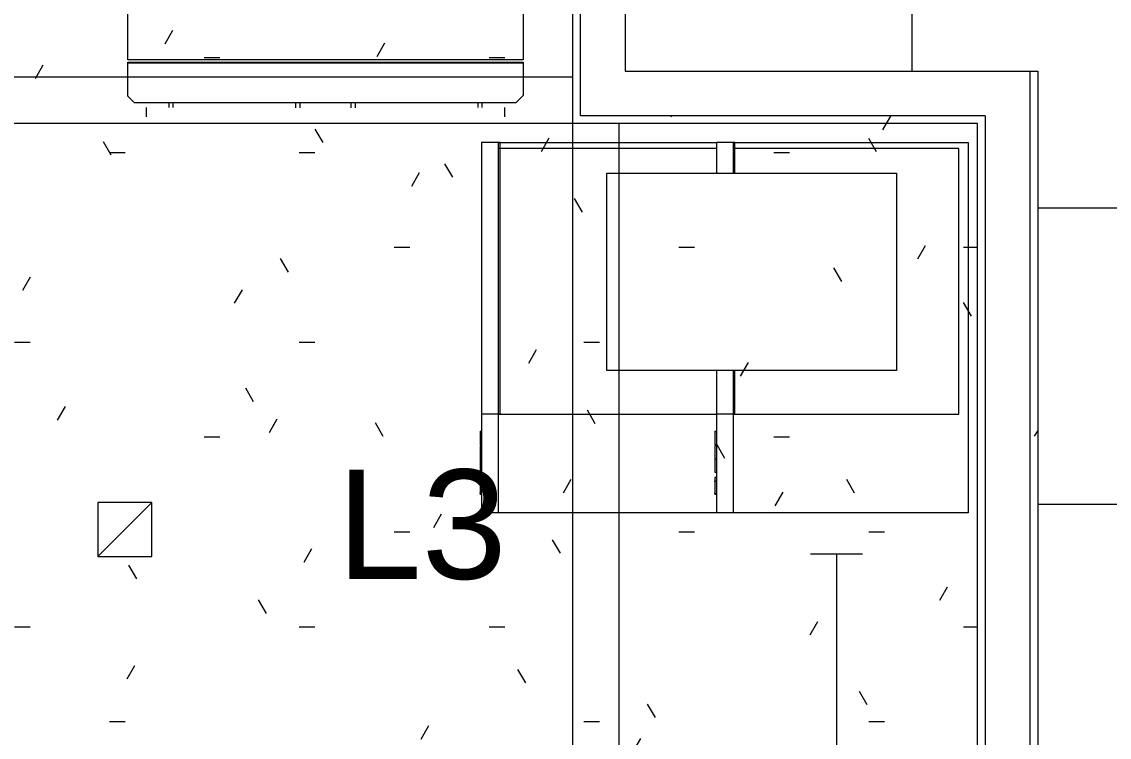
# Model space of a CAD drawing. Header units: inches. Extents: x -24 to 3083, y 122 to 13691.
# Drawn here: x 2627.2 to 2715.2, y 12494.1 to 12552 of the extents above; entities that cross this region are included whole.
import ezdxf

# ---------------------------------------------------------------- set-up
doc = ezdxf.new("R2010")
doc.units = ezdxf.units.IN
doc.header["$MEASUREMENT"] = 0
for name, color, linetype, lineweight in [('X2$0$A-CLNG', 13, 'Continuous', 13), ('X2$0$A-CLNG-PATT', 13, 'Continuous', 13), ('X2$0$A-DETL-GENF', 92, 'Continuous', 9), ('X2$0$A-WALL', 113, 'Continuous', 13), ('X2$0$A-WALL-PATT', 111, 'Continuous', 13), ('X2$0$E-LITE-EQPM', 33, 'Continuous', 9), ('X2$0$E-LITE-EQPM-IDEN', 33, 'Continuous', 9), ('X2$0$I-WALL', 2, 'Continuous', 9), ('X2$0$Q-SPCQ', 91, 'Continuous', 9)]:
    doc.layers.add(name, color=color, linetype=linetype, lineweight=lineweight)
doc.styles.add('X2$0$Arial_3', font='arial.ttf', dxfattribs={"height": 8.851796})
pattern_1 = [(0, (0, 0), (30.72, 7.68), [1.267, -21.773, 1.267, -21.773, -122.88]), (0, (0, 0), (30.72, 7.68), [-46.08, 1.267, -44.813, 1.267, -21.773, -53.76]), (0, (0, 0), (30.72, 7.68), [-115.2, 1.267, -14.093, 1.267, -37.133]), (120, (11.52, 3.84), (-22.0110751, 22.7643004), [1.267, -21.773, 1.267, -21.773, -122.88]), (120, (11.52, 3.84), (-22.0110751, 22.7643004), [-46.08, 1.267, -44.813, 1.267, -21.773, -53.76]), (120, (11.52, 3.84), (-22.0110751, 22.7643004), [-115.2, 1.267, -14.093, 1.267, -37.133]), (240, (15.36, 19.2), (-8.7089249, -30.4443004), [1.267, -21.773, 1.267, -21.773, -122.88]), (240, (15.36, 19.2), (-8.7089249, -30.4443004), [-46.08, 1.267, -44.813, 1.267, -21.773, -53.76]), (240, (15.36, 19.2), (-8.7089249, -30.4443004), [-115.2, 1.267, -14.093, 1.267, -37.133])]

# ---------------------------------------------------------------- blocks, each defined once
blk = doc.blocks.new('X2$0$A-Refrigerator - A-Refrigerator-5300330-FIRST FLOOR')
at = {"layer": 'X2$0$Q-SPCQ'}
for p, q in [((-16, -12.25), (-16, 13.75)), ((-16, 13.75), (16, 13.75)), ((-3.181, 14), (-3.181, 13.75)), ((-2.181, 14), (-3.181, 14)), ((-3.181, 14), (-3.164, 14)), ((-2.198, 14), (-2.181, 14)), ((-2.181, 13.75), (-2.181, 14)), ((6.882, 14), (6.882, 13.75)), ((7.882, 14), (6.882, 14)), ((6.882, 14), (6.899, 14)), ((7.865, 14), (7.882, 14)), ((7.882, 13.75), (7.882, 14)), ((16, 13.75), (16, -12.25)), ((16, -12.25), (-16, -12.25)), ((-16, -12.5), (-16, -12.436)), ((-16, -12.436), (16, -12.436)), ((-16, -15.207), (-16, -12.5)), ((-16, -12.5), (16, -12.5)), ((16, -12.436), (16, -12.5)), ((16, -12.5), (16, -15.143)), ((-15.457, -15.75), (-16, -15.207)), ((15.393, -15.75), (-15.457, -15.75)), ((-12.687, -15.75), (-12.687, -16.126)), ((-12.687, -15.75), (-12.687, -16.126)), ((-12.312, -16.126), (-12.312, -15.75)), ((-12.312, -16.126), (-12.312, -15.75)), ((-2.418, -15.75), (-2.418, -16.138)), ((-2.418, -15.75), (-2.418, -16.138)), ((-2.043, -16.138), (-2.043, -15.75)), ((-2.043, -16.138), (-2.043, -15.75)), ((2.043, -15.75), (2.043, -16.138)), ((2.043, -15.75), (2.043, -16.138)), ((2.418, -16.138), (2.418, -15.75)), ((2.418, -16.138), (2.418, -15.75)), ((12.313, -15.75), (12.313, -16.125)), ((12.313, -15.75), (12.313, -16.125)), ((12.688, -16.125), (12.688, -15.75)), ((12.688, -16.125), (12.688, -15.75)), ((16, -15.143), (15.393, -15.75)), ((-14.5, -16.125), (-14.5, -16.875)), ((14.5, -16.875), (14.5, -16.125))]:
    blk.add_line(p, q, dxfattribs=at)
blk = doc.blocks.new('X2$0$A-Microwave - 1000 Watt-2_5CuFt-4748818-FIRST FLOOR')
at = {"layer": 'X2$0$Q-SPCQ'}
for p, q in [((-12.893, -27.379), (-12.893, -8.379)), ((-12.893, -8.379), (17.107, -8.379)), ((-12.893, -27.379), (-12.893, -8.379)), ((-12.893, -8.379), (17.107, -8.379)), ((17.107, -8.379), (17.107, -27.379)), ((17.107, -8.379), (17.107, -27.379)), ((9.107, -9.129), (-12.393, -9.129)), ((-12.393, -9.129), (-12.393, -27.379)), ((9.107, -27.379), (9.107, -9.129)), ((-10.42, -27.254), (-12.893, -27.254)), ((-12.893, -27.254), (-12.893, -28.754)), ((9.107, -27.254), (5.58, -27.254)), ((9.107, -27.254), (9.107, -28.754)), ((-12.393, -27.379), (-12.893, -27.379)), ((-10.42, -27.379), (-12.893, -27.379)), ((17.107, -27.379), (5.58, -27.379)), ((17.107, -27.379), (9.107, -27.379)), ((17.107, -27.379), (17.107, -28.754)), ((-12.893, -28.754), (-10.42, -28.754)), ((5.58, -28.754), (9.107, -28.754)), ((9.107, -28.754), (17.107, -28.754)), ((10.485, -28.879), (10.485, -28.754)), ((10.485, -28.879), (10.543, -28.879)), ((10.543, -28.754), (10.543, -28.879)), ((10.543, -28.879), (11.595, -28.879)), ((11.595, -28.879), (11.595, -28.754)), ((11.637, -28.754), (11.637, -28.879)), ((11.668, -28.754), (11.668, -28.879)), ((11.668, -28.879), (12.72, -28.879)), ((12.72, -28.879), (12.72, -28.754)), ((12.743, -28.754), (12.743, -28.879)), ((12.743, -28.879), (13.795, -28.879)), ((13.795, -28.879), (13.795, -28.754)), ((14.235, -28.754), (14.235, -28.879)), ((14.235, -28.879), (14.598, -28.879)), ((14.531, -28.754), (14.531, -28.879)), ((14.531, -28.754), (14.531, -28.879)), ((14.598, -28.879), (14.531, -28.879)), ((14.531, -28.879), (14.598, -28.879)), ((14.598, -28.879), (14.531, -28.879)), ((14.531, -28.879), (15.531, -28.879)), ((15.464, -28.879), (15.61, -28.879)), ((15.531, -28.879), (15.464, -28.879)), ((15.464, -28.879), (15.531, -28.879)), ((15.531, -28.879), (15.464, -28.879)), ((15.531, -28.879), (15.531, -28.754)), ((15.531, -28.879), (15.531, -28.754)), ((15.61, -28.754), (15.61, -28.879))]:
    blk.add_line(p, q, dxfattribs=at)
blk = doc.blocks.new('X2$0$A-Microwave - 1000 Watt-2_5CuFt-V3-FIRST FLOOR')
at = {"layer": 'X2$0$Q-SPCQ'}
for p, q in [((-12.893, -27.379), (-12.893, -9.757)), ((-12.893, -27.379), (-12.893, -9.757)), ((-12.393, -9.757), (-12.393, -27.379)), ((9.107, -27.379), (9.107, -9.757)), ((17.107, -9.757), (17.107, -27.379)), ((17.107, -9.757), (17.107, -27.379)), ((9.107, -27.254), (-12.893, -27.254)), ((-12.893, -27.254), (-12.893, -28.754)), ((9.107, -27.254), (9.107, -28.754)), ((-12.393, -27.379), (-12.893, -27.379)), ((17.107, -27.379), (-12.893, -27.379)), ((17.107, -27.379), (9.107, -27.379)), ((17.107, -27.379), (17.107, -28.754)), ((-12.893, -28.754), (9.107, -28.754)), ((9.107, -28.754), (17.107, -28.754)), ((10.485, -28.879), (10.485, -28.754)), ((10.485, -28.879), (10.543, -28.879)), ((10.543, -28.754), (10.543, -28.879)), ((10.543, -28.879), (11.595, -28.879)), ((11.595, -28.879), (11.595, -28.754)), ((11.637, -28.754), (11.637, -28.879)), ((11.668, -28.754), (11.668, -28.879)), ((11.668, -28.879), (12.72, -28.879)), ((12.72, -28.879), (12.72, -28.754)), ((12.743, -28.754), (12.743, -28.879)), ((12.743, -28.879), (13.795, -28.879)), ((13.795, -28.879), (13.795, -28.754)), ((14.235, -28.754), (14.235, -28.879)), ((14.235, -28.879), (14.598, -28.879)), ((14.531, -28.754), (14.531, -28.879)), ((14.531, -28.754), (14.531, -28.879)), ((14.598, -28.879), (14.531, -28.879)), ((14.531, -28.879), (14.598, -28.879)), ((14.598, -28.879), (14.531, -28.879)), ((14.531, -28.879), (15.531, -28.879)), ((15.464, -28.879), (15.61, -28.879)), ((15.531, -28.879), (15.464, -28.879)), ((15.464, -28.879), (15.531, -28.879)), ((15.531, -28.879), (15.464, -28.879)), ((15.531, -28.879), (15.531, -28.754)), ((15.531, -28.879), (15.531, -28.754)), ((15.61, -28.754), (15.61, -28.879))]:
    blk.add_line(p, q, dxfattribs=at)
blk = doc.blocks.new('X2$0$A - REGRIGERATOR - KEG1 - A - REGRIGERATOR - KEG-5331072-FIRST FLOOR')
at = {"layer": 'X2$0$Q-SPCQ'}
for p, q in [((27615.255, 12525.199), (27615.255, 12541.199)), ((27615.255, 12541.199), (27638.713, 12541.199)), ((27638.713, 12541.199), (27638.713, 12525.199)), ((27638.713, 12525.199), (27615.255, 12525.199))]:
    blk.add_line(p, q, dxfattribs=at)
blk = doc.blocks.new('X2$0$L-Recessed Square Downlight - 4_-4552743-FIRST FLOOR')
at = {"layer": 'X2$0$E-LITE-EQPM'}
for p, q in [((-2.1875, -2.1875), (-2.1875, 2.1875)), ((-2.1875, 2.1875), (2.1875, 2.1875)), ((-2.1875, 2.1875), (2.1875, -2.1875)), ((2.1875, 2.1875), (2.1875, -2.1875)), ((2.1875, -2.1875), (-2.1875, -2.1875))]:
    blk.add_line(p, q, dxfattribs=at)
blk = doc.blocks.new('X2$0$Strip Lighting Fixtures - 4_ 1 Lamp - 120-5329395-FIRST FLOOR')
at = {"layer": 'X2$0$A-DETL-GENF'}
for p, q in [((0, 2.09375), (0, -2.09375)), ((48, 2.09375), (48, -2.09375)), ((0, 0), (21.90625, 0)), ((48, 0), (26.09375, 0))]:
    blk.add_line(p, q, dxfattribs=at)
blk.add_circle((24, 0), 2.09375, dxfattribs=at)
blk = doc.blocks.new('X2')
at = {"layer": 'X2$0$A-CLNG-PATT'}
h = blk.add_hatch(dxfattribs=at)
h.set_pattern_fill('FP2_20', color=256, style=0, pattern_type=2)
h.set_pattern_definition([(90, (27731.193, 12560.954), (24, -1e-15), []), (0, (27731.193, 12560.954), (0, -24), [])])
h.paths.add_polyline_path([(27650.975, 12444.954), (27743.193, 12444.954), (27743.193, 12644.954), (27617.6, 12644.954), (27617.6, 12548.043), (27650.975, 12548.043), (27650.975, 12499.545)], flags=0)
h = blk.add_hatch(dxfattribs=at)
h.set_pattern_fill('FP2_1', color=256, style=0, pattern_type=2)
h.set_pattern_definition(pattern_1)
h.paths.add_polyline_path([(27394.985, 12543.793), (27613.35, 12543.793), (27613.35, 12576.106), (27394.985, 12576.106), (27394.985, 12544.418)], flags=0)
h = blk.add_hatch(dxfattribs=at)
h.set_pattern_fill('FP2_1', color=256, style=0, pattern_type=2)
h.set_pattern_definition(pattern_1)
h.paths.add_polyline_path([(27300.86, 12440.079), (27613.35, 12440.079), (27613.35, 12543.793), (27300.86, 12543.793), (27300.86, 12440.558)], flags=0)
h.paths.add_polyline_path([(27553.752, 12450.712), (27552.039, 12450.745), (27550.45, 12451.179), (27549.12, 12451.947), (27547.891, 12453.138), (27547.079, 12454.486), (27546.666, 12455.807), (27546.517, 12457.079), (27546.706, 12458.487), (27547.186, 12459.889), (27547.946, 12461.08), (27549.237, 12462.308), (27550.673, 12463.057), (27552.132, 12463.446), (27553.834, 12463.414), (27555.423, 12462.98), (27556.753, 12462.212), (27557.982, 12461.02), (27558.794, 12459.672), (27559.207, 12458.351), (27559.356, 12457.079), (27559.167, 12455.672), (27558.687, 12454.269), (27557.927, 12453.079), (27556.636, 12451.85), (27555.2, 12451.101), (27553.805, 12450.726)], flags=0)
h.paths.add_polyline_path([(27469.002, 12450.712), (27467.289, 12450.745), (27465.7, 12451.179), (27464.37, 12451.947), (27463.141, 12453.138), (27462.329, 12454.486), (27461.916, 12455.807), (27461.767, 12457.079), (27461.956, 12458.487), (27462.436, 12459.889), (27463.196, 12461.08), (27464.487, 12462.308), (27465.923, 12463.057), (27467.382, 12463.446), (27469.084, 12463.414), (27470.673, 12462.98), (27472.003, 12462.212), (27473.232, 12461.02), (27474.044, 12459.672), (27474.457, 12458.351), (27474.606, 12457.079), (27474.417, 12455.672), (27473.937, 12454.269), (27473.177, 12453.079), (27471.886, 12451.85), (27470.45, 12451.101), (27469.055, 12450.726)], flags=0)
h.paths.add_polyline_path([(27423.002, 12450.712), (27421.289, 12450.745), (27419.7, 12451.179), (27418.37, 12451.947), (27417.141, 12453.138), (27416.329, 12454.486), (27415.916, 12455.807), (27415.767, 12457.079), (27415.956, 12458.487), (27416.436, 12459.889), (27417.196, 12461.08), (27418.487, 12462.308), (27419.923, 12463.057), (27421.382, 12463.446), (27423.084, 12463.414), (27424.673, 12462.98), (27426.003, 12462.212), (27427.232, 12461.02), (27428.044, 12459.672), (27428.457, 12458.351), (27428.606, 12457.079), (27428.417, 12455.672), (27427.937, 12454.269), (27427.177, 12453.079), (27425.886, 12451.85), (27424.45, 12451.101), (27423.055, 12450.726)], flags=0)
h.paths.add_polyline_path([(27508.752, 12450.712), (27507.039, 12450.745), (27505.45, 12451.179), (27504.12, 12451.947), (27502.891, 12453.138), (27502.079, 12454.486), (27501.666, 12455.807), (27501.517, 12457.079), (27501.706, 12458.487), (27502.186, 12459.889), (27502.946, 12461.08), (27504.237, 12462.308), (27505.673, 12463.057), (27507.132, 12463.446), (27508.834, 12463.414), (27510.423, 12462.98), (27511.753, 12462.212), (27512.982, 12461.02), (27513.794, 12459.672), (27514.207, 12458.351), (27514.356, 12457.079), (27514.167, 12455.672), (27513.687, 12454.269), (27512.927, 12453.079), (27511.636, 12451.85), (27510.2, 12451.101), (27508.805, 12450.726)], flags=0)
h = blk.add_hatch(dxfattribs=at)
h.set_pattern_fill('FP2_1', color=256, style=0, pattern_type=2)
h.set_pattern_definition(pattern_1)
h.paths.add_polyline_path([(27646.1, 12444.954), (27646.1, 12543.793), (27613.35, 12543.786), (27613.35, 12444.954), (27640.936, 12444.954)], flags=0)
at = {"layer": 'X2$0$A-WALL-PATT', "lineweight": 9}
h = blk.add_hatch(dxfattribs=at)
h.set_pattern_fill('FP2_1', color=256, style=0, pattern_type=2)
h.set_pattern_definition(pattern_1)
h.paths.add_polyline_path([(27613.35, 12544.418), (27613.975, 12544.418), (27613.975, 12576.731), (27613.35, 12576.731), (27613.35, 12547.543)], flags=0)
h.paths.add_polyline_path([(27613.975, 12580.356), (27613.975, 12641.981), (27613.35, 12641.981), (27613.35, 12580.356)], flags=0)
h.paths.add_polyline_path([(27613.975, 12645.606), (27613.975, 12670.606), (27613.35, 12670.606), (27613.35, 12645.606)], flags=0)
h = blk.add_hatch(dxfattribs=at)
h.set_pattern_fill('FP2_1', color=256, style=0, pattern_type=2)
h.set_pattern_definition(pattern_1)
h.paths.add_polyline_path([(27650.35, 12444.954), (27650.975, 12444.954), (27650.975, 12548.043), (27650.35, 12548.043), (27650.35, 12499.545)], flags=0)
h = blk.add_hatch(dxfattribs=at)
h.set_pattern_fill('FP2_1', color=256, style=0, pattern_type=2)
h.set_pattern_definition(pattern_1)
h.paths.add_polyline_path([(27646.1, 12543.793), (27646.096, 12544.418), (27613.35, 12544.418), (27613.35, 12543.793), (27640.936, 12543.793)], flags=0)
at = {"layer": 'X2$0$A-CLNG'}
for p, q in [((27613.35, 12543.793), (27394.985, 12543.793)), ((27613.35, 12444.954), (27613.35, 12543.793))]:
    blk.add_line(p, q, dxfattribs=at)
at = {"layer": 'X2$0$A-WALL'}
for p, q in [((27613.975, 12544.418), (27613.975, 12576.731)), ((27650.35, 12548.043), (27650.35, 12444.329)), ((27646.725, 12544.418), (27613.975, 12544.418)), ((27646.725, 12544.418), (27646.725, 12444.329))]:
    blk.add_line(p, q, dxfattribs=at)
at = {"layer": 'X2$0$I-WALL', "lineweight": 13}
for p, q in [((27617.6, 12644.954), (27617.6, 12548.043)), ((27613.35, 12543.793), (27613.35, 12576.106)), ((27617.6, 12548.043), (27650.975, 12548.043)), ((27650.975, 12548.043), (27650.975, 12444.954)), ((27646.1, 12543.793), (27613.35, 12543.793)), ((27646.1, 12444.954), (27646.1, 12543.793))]:
    blk.add_line(p, q, dxfattribs=at)
at = {"layer": 'X2$0$I-WALL'}
for p, q in [((27613.35, 12547.543), (27394.985, 12547.543)), ((27617.1, 12444.954), (27617.1, 12543.793))]:
    blk.add_line(p, q, dxfattribs=at)
at = {"layer": 'X2$0$E-LITE-EQPM', "extrusion": (0, 0, -1)}
for name, p, rotation in [('X2$0$L-Recessed Square Downlight - 4_-4552743-FIRST FLOOR', (-27577.105, 12510.936), 180), ('X2$0$Strip Lighting Fixtures - 4_ 1 Lamp - 120-5329395-FIRST FLOOR', (-27634.694, 12508.954), 269.9999999999999)]:
    blk.add_blockref(name, p, dxfattribs=dict(at, rotation=rotation))
at = {"layer": 'X2$0$Q-SPCQ'}
for name, p in [('X2$0$A-Refrigerator - A-Refrigerator-5300330-FIRST FLOOR', (27593.35, 12561.213)), ('X2$0$A - REGRIGERATOR - KEG1 - A - REGRIGERATOR - KEG-5331072-FIRST FLOOR', (0.845, -1.406))]:
    blk.add_blockref(name, p, dxfattribs=at)
at = {"layer": 'X2$0$Q-SPCQ', "rotation": 270}
for name, p in [('X2$0$A-Microwave - 1000 Watt-2_5CuFt-V3-FIRST FLOOR', (27634.732, 12529.374)), ('X2$0$A-Microwave - 1000 Watt-2_5CuFt-4748818-FIRST FLOOR', (27653.729, 12529.374))]:
    blk.add_blockref(name, p, dxfattribs=at)
at = {"layer": 'X2$0$E-LITE-EQPM-IDEN', "insert": (27601.137, 12515.786), "char_height": 8.8518, "width": 16.416, "attachment_point": 2, "line_spacing_factor": 0.938532, "style": 'X2$0$Arial_3'}
blk.add_mtext('L3', dxfattribs=at)

msp = doc.modelspace()

# ---------------------------------------------------------------- block references
at = {"color": 253, "lineweight": 5}
msp.add_blockref('X2', (-24941.602, 0), dxfattribs=at)

doc.saveas('drawing.dxf')
